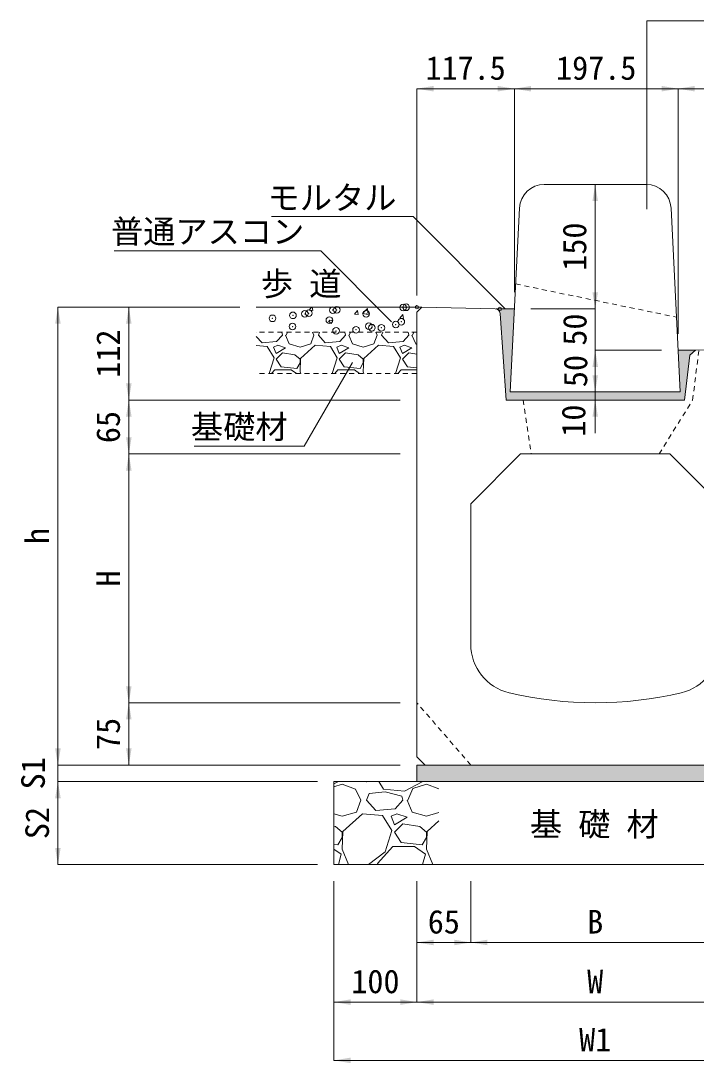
# Model space of a CAD drawing. Units: millimetres at full size; some dimension numbers follow another scale. Extents: x 6872 to 78201, y -34623 to -7860.
# Drawn here: x 59607 to 60421, y -13429 to -12172 of the extents above; entities that cross this region are included whole.
import ezdxf
from ezdxf.enums import TextEntityAlignment as Align

# ---------------------------------------------------------------- set-up
doc = ezdxf.new("R2010")
doc.units = ezdxf.units.MM
doc.header["$LTSCALE"] = 16
doc.header["$PDMODE"] = 32
doc.header["$PDSIZE"] = 8
doc.linetypes.add('USER1', pattern=[0.675, 0.375, -0.3])
for name, color, linetype, lineweight in [('0_2', 7, 'Continuous', 20), ('寸法線', 7, 'Continuous', 9), ('本体', 7, 'USER1', 9), ('補助線', 8, 'Continuous', 13), ('ﾊｯﾁﾝｸﾞ', 7, 'Continuous', 5)]:
    doc.layers.add(name, color=color, linetype=linetype, lineweight=lineweight)
doc.styles.add('ＭＳ ゴシック', font='')
doc.styles.get('ＭＳ ゴシック').set_extended_font_data('MS Gothic')

# ---------------------------------------------------------------- blocks, each defined once
blk = doc.blocks.new('filled_arrow')
at = {"color": 0, "linetype": 'Continuous', "lineweight": -2}
blk.add_solid([(7.5, 1.25), (0, 0), (7.5, -1.25)], dxfattribs=at)

msp = doc.modelspace()

# ---------------------------------------------------------------- hatches: boundary and pattern name
at = {"layer": 'ﾊｯﾁﾝｸﾞ'}
for points in [[(60192.26, -12629.2), (60407.25, -12629.2), (60414.01, -12575.15), (60420.75, -12569.08), (60399.75, -12569.08), (60402.26, -12619.2), (60197.26, -12619.2), (60202.26, -12519.16), (60180.29, -12519.2, -0.33974), (60185.13, -12524.68)], [(60514.75, -13089.2), (60514.75, -13069.2), (60094.76, -13069.2), (60084.76, -13069.2), (60084.76, -13089.2)]]:
    msp.add_hatch(color=8, dxfattribs=at).paths.add_polyline_path(points)

# ---------------------------------------------------------------- linework, layer by layer
at = {"layer": '0_2'}
for p, q in [((60238.29, -12369.2), (60361.22, -12369.2)), ((60197.26, -12619.2), (60208.33, -12397.7)), ((60402.26, -12619.2), (60391.18, -12397.7)), ((59891.06, -12517.2), (60084.76, -12517.2)), ((60084.76, -12517.2), (60090.75, -12517.32)), ((60084.76, -12523.2), (60084.76, -13059.2)), ((60180.29, -12519.2), (60202.25, -12519.2)), ((60420.75, -12569.08), (60399.76, -12569.2)), ((60414.01, -12575.15), (60407.25, -12629.2)), ((60414.01, -12575.15), (60420.75, -12569.08)), ((60514.75, -12567.2), (60420.75, -12569.08)), ((60407.25, -12629.2), (60192.26, -12629.2)), ((60197.26, -12619.2), (60402.26, -12619.2)), ((60149.76, -12754.2), (60209.75, -12694.2)), ((60389.76, -12694.2), (60209.75, -12694.2)), ((60389.76, -12694.2), (60449.76, -12754.2)), ((60149.76, -12754.2), (60149.76, -12923.67)), ((60094.76, -13069.2), (60084.76, -13059.2)), ((60084.76, -13069.2), (60514.75, -13069.2)), ((60084.76, -13069.2), (60084.76, -13089.2)), ((60504.75, -13069.2), (60094.76, -13069.2)), ((59984.76, -13089.2), (60614.76, -13089.2)), ((59984.76, -13089.2), (59984.76, -13189.2)), ((59984.76, -13189.2), (60614.76, -13189.2))]:
    msp.add_line(p, q, dxfattribs=at)
at = {"layer": '0_2', "linetype": 'USER1'}
for p, q in [((60084.76, -12547.2), (59891.06, -12547.2)), ((60084.76, -12597.2), (59891.06, -12597.2))]:
    msp.add_line(p, q, dxfattribs=at)
at = {"layer": '0_2', "linetype": 'USER1', "lineweight": 9}
msp.add_line((60149.76, -13069.2), (60084.76, -12994.2), dxfattribs=at)
at = {"layer": '0_2'}
for centre, radius, start, end in [((60238.29, -12399.2), 30, 90, 177.13789), ((60361.22, -12399.2), 30, 2.8627, 90), ((60209.76, -12923.67), 60, 180, 256.65785), ((60389.75, -12923.67), 60, 283.34237, 0), ((60299.76, -12544.2), 450, 256.65777, 283.34225)]:
    msp.add_arc(centre, radius, start, end, dxfattribs=at)
at = {"layer": '寸法線'}
for p, q in [((60084.76, -12253.78), (60202.25, -12253.78)), ((60084.76, -12503.2), (60084.76, -12253.78)), ((60202.25, -12499.2), (60202.25, -12253.78)), ((60202.25, -12253.78), (60399.76, -12253.78)), ((60202.25, -12499.2), (60202.25, -12253.78)), ((60399.76, -12549.2), (60399.76, -12253.78)), ((60399.76, -12253.78), (60514.75, -12253.78)), ((60399.76, -12549.2), (60399.76, -12253.78)), ((60299.76, -12369.2), (60299.76, -12519.16)), ((60341.9, -12369.2), (60299.76, -12369.2)), ((60299.76, -12479.16), (60299.76, -12609.2)), ((59651.9, -12517.2), (59651.9, -13069.2)), ((59871.06, -12517.2), (59651.9, -12517.2)), ((59737.4, -12517.2), (59737.4, -12629.2)), ((59871.06, -12517.2), (59737.4, -12517.2)), ((60222.26, -12519.16), (60299.76, -12519.16)), ((60222.26, -12519.16), (60299.76, -12519.16)), ((60379.76, -12569.2), (60299.76, -12569.2)), ((60299.76, -12569.2), (60299.76, -12619.2)), ((60379.76, -12569.2), (60299.76, -12569.2)), ((60299.76, -12579.2), (60299.76, -12669.2)), ((60064.76, -12629.2), (59737.4, -12629.2)), ((59737.4, -12629.2), (59737.4, -12694.2)), ((60064.76, -12629.2), (59737.4, -12629.2)), ((60382.94, -12619.2), (60299.76, -12619.2)), ((60382.94, -12619.2), (60299.76, -12619.2)), ((60382.94, -12629.2), (60299.76, -12629.2)), ((60064.76, -12694.2), (59737.4, -12694.2)), ((59737.4, -12694.2), (59737.4, -12994.2)), ((60064.76, -12694.2), (59737.4, -12694.2)), ((60064.76, -12994.2), (59737.4, -12994.2)), ((59737.4, -12994.2), (59737.4, -13069.2)), ((60064.76, -12994.2), (59737.4, -12994.2)), ((59651.9, -13029.2), (59651.9, -13129.2)), ((60049.76, -13069.2), (59651.9, -13069.2)), ((60049.76, -13069.2), (59651.9, -13069.2)), ((60064.76, -13069.2), (59737.4, -13069.2)), ((59964.76, -13089.2), (59651.9, -13089.2)), ((59651.9, -13089.2), (59651.9, -13189.2)), ((59964.76, -13089.2), (59651.9, -13089.2)), ((59964.76, -13189.2), (59651.9, -13189.2)), ((59984.76, -13209.2), (59984.76, -13355.06)), ((59984.76, -13209.2), (59984.76, -13425.31)), ((60084.76, -13209.2), (60084.76, -13283.13)), ((60149.76, -13209.2), (60149.76, -13283.13)), ((60149.76, -13209.2), (60149.76, -13283.13)), ((60084.76, -13224.2), (60084.76, -13355.06)), ((60084.76, -13224.2), (60084.76, -13355.06)), ((60084.76, -13283.13), (60149.76, -13283.13)), ((60149.76, -13283.13), (60449.76, -13283.13)), ((60084.76, -13355.06), (59984.76, -13355.06)), ((60084.76, -13355.06), (60514.75, -13355.06)), ((59984.76, -13425.31), (60614.76, -13425.31))]:
    msp.add_line(p, q, dxfattribs=at)
for points in [[(60362.14, -12399.2), (60362.14, -12171.97), (60973.31, -12171.97)], [(60191.27, -12519.2), (60080.12, -12408.04), (59909.51, -12408.04)], [(60054.23, -12534.73), (59968.94, -12449.44), (59719.9, -12449.44)], [(60007.13, -12583.93), (59948.88, -12684.82), (59816.19, -12684.82)]]:
    msp.add_lwpolyline(points, dxfattribs=at)
at = {"layer": '本体'}
for p, q in [((60203.76, -12489.2), (60397.75, -12529.2)), ((60417.26, -12629.2), (60424.78, -12569)), ((60212.76, -12629.2), (60222.76, -12694.2)), ((60376.76, -12694.2), (60417.26, -12629.2))]:
    msp.add_line(p, q, dxfattribs=at)
at = {"layer": '本体', "linetype": 'Continuous'}
for p, q in [((60084.76, -12523.2), (60090.75, -12517.32)), ((60090.75, -12517.32), (60179.26, -12519.09)), ((60185.13, -12524.68), (60192.26, -12629.2))]:
    msp.add_line(p, q, dxfattribs=at)
msp.add_arc((60179.14, -12525.09), 6, 3.90051, 88.85424, dxfattribs=at)
at = {"layer": '補助線'}
msp.add_circle((60084.76, -12517.2), 2, dxfattribs=at)
at = {"layer": '補助線', "lineweight": 20}
msp.add_circle((60184.76, -12519.2), 2, dxfattribs=at)
at = {"layer": 'ﾊｯﾁﾝｸﾞ'}
for p, q in [((59954.68, -12520.77), (59957.68, -12517.2)), ((59954.68, -12520.77), (59959.23, -12521.17)), ((59959.23, -12521.17), (59958.5, -12517.2)), ((60009.33, -12525.55), (60013.01, -12521.17)), ((60009.33, -12525.55), (60013.89, -12525.95)), ((60013.88, -12525.95), (60013, -12521.18)), ((60019.18, -12524.96), (60025.12, -12518.77)), ((60019.18, -12524.96), (60025.96, -12526.01)), ((60025.96, -12526.01), (60025.12, -12518.77)), ((60063.99, -12530.33), (60067.66, -12525.96)), ((60068.54, -12530.73), (60067.66, -12525.96)), ((59978.02, -12534.4), (59983.35, -12532.35)), ((59978.02, -12534.4), (59981.81, -12536.96)), ((59981.81, -12536.96), (59983.35, -12532.35)), ((60063.99, -12530.33), (60068.54, -12530.73)), ((59891.06, -12547.39), (59891.13, -12547.2)), ((59898.11, -12560.06), (59891.06, -12552.36)), ((59922.5, -12550.92), (59915.64, -12558.54)), ((59922.5, -12550.92), (59921.75, -12547.2)), ((59926.31, -12550.92), (59930.88, -12561.58)), ((59927.07, -12550.92), (59928.66, -12547.2)), ((59956.79, -12561.58), (59960.6, -12550.92)), ((59958.88, -12547.2), (59960.6, -12550.92)), ((59965.93, -12550.92), (59967.33, -12547.2)), ((59974.31, -12560.06), (59965.93, -12550.92)), ((59998.7, -12550.92), (59991.84, -12558.54)), ((59998.7, -12550.92), (59997.95, -12547.2)), ((60002.51, -12550.92), (60007.08, -12561.58)), ((60003.27, -12550.92), (60004.86, -12547.2)), ((60032.99, -12561.58), (60036.8, -12550.92)), ((60035.08, -12547.2), (60036.8, -12550.92)), ((60042.13, -12550.92), (60043.53, -12547.2)), ((60050.51, -12560.06), (60042.13, -12550.92)), ((60074.9, -12550.92), (60068.04, -12558.54)), ((60074.9, -12550.92), (60074.15, -12547.2)), ((60078.71, -12550.92), (60083.28, -12561.58)), ((60079.47, -12550.92), (60081.06, -12547.2)), ((59904.21, -12564.63), (59891.06, -12563.54)), ((59915.64, -12558.54), (59898.11, -12560.06)), ((59912.59, -12578.35), (59904.21, -12564.63)), ((59917.16, -12563.11), (59911.83, -12565.39)), ((59911.83, -12565.39), (59914.88, -12573.01)), ((59914.88, -12573.01), (59926.31, -12566.16)), ((59926.31, -12566.16), (59917.16, -12563.11)), ((59930.88, -12561.58), (59943.83, -12565.39)), ((59943.83, -12565.39), (59956.79, -12561.58)), ((59962.12, -12563.11), (59944.6, -12579.11)), ((59980.41, -12564.63), (59962.12, -12563.11)), ((59991.84, -12558.54), (59974.31, -12560.06)), ((59988.79, -12578.35), (59980.41, -12564.63)), ((59993.36, -12563.11), (59988.03, -12565.39)), ((59988.03, -12565.39), (59991.08, -12573.01)), ((59991.08, -12573.01), (60002.51, -12566.16)), ((60002.51, -12566.16), (59993.36, -12563.11)), ((60007.08, -12561.58), (60020.03, -12565.39)), ((60020.03, -12565.39), (60032.99, -12561.58)), ((60038.32, -12563.11), (60020.8, -12579.11)), ((60056.61, -12564.63), (60038.32, -12563.11)), ((60068.04, -12558.54), (60050.51, -12560.06)), ((60064.99, -12578.35), (60056.61, -12564.63)), ((60069.56, -12563.11), (60064.23, -12565.39)), ((60064.23, -12565.39), (60067.28, -12573.01)), ((60067.28, -12573.01), (60078.71, -12566.16)), ((60078.71, -12566.16), (60069.56, -12563.11)), ((60083.28, -12561.58), (60084.76, -12562.02)), ((59906.56, -12597.2), (59912.59, -12578.35)), ((59922.5, -12572.25), (59914.88, -12579.87)), ((59937.74, -12574.54), (59922.5, -12572.25)), ((59943.83, -12579.87), (59937.74, -12574.54)), ((59944.6, -12579.11), (59943.83, -12595.11)), ((59982.76, -12597.2), (59988.79, -12578.35)), ((59998.7, -12572.25), (59991.08, -12579.87)), ((60013.94, -12574.54), (59998.7, -12572.25)), ((60020.03, -12579.87), (60013.94, -12574.54)), ((60020.8, -12579.11), (60020.03, -12595.11)), ((60058.96, -12597.2), (60064.99, -12578.35)), ((60074.9, -12572.25), (60067.28, -12579.87)), ((60084.76, -12573.73), (60074.9, -12572.25)), ((59914.88, -12579.87), (59920.97, -12589.02)), ((59920.97, -12589.02), (59940.02, -12591.3)), ((59940.02, -12591.3), (59943.83, -12584.44)), ((59943.83, -12584.44), (59943.83, -12579.87)), ((59991.08, -12579.87), (59997.17, -12589.02)), ((59997.17, -12589.02), (60016.22, -12591.3)), ((60016.22, -12591.3), (60020.03, -12584.44)), ((60020.03, -12584.44), (60020.03, -12579.87)), ((60067.28, -12579.87), (60073.37, -12589.02)), ((60073.37, -12589.02), (60084.76, -12590.38)), ((59909.42, -12597.2), (59913.35, -12592.83)), ((59913.35, -12592.83), (59933.17, -12592.83)), ((59933.17, -12592.83), (59939.48, -12597.2)), ((59943.83, -12595.11), (59944.71, -12597.2)), ((59985.62, -12597.2), (59989.55, -12592.83)), ((59989.55, -12592.83), (60009.37, -12592.83)), ((60009.37, -12592.83), (60015.68, -12597.2)), ((60020.03, -12595.11), (60020.91, -12597.2)), ((60061.82, -12597.2), (60065.75, -12592.83)), ((60065.75, -12592.83), (60084.76, -12592.83)), ((59989.55, -13089.36), (59984.76, -13091.88)), ((59984.76, -13095.5), (59994.63, -13092.41)), ((59989.6, -13089.2), (59989.55, -13089.36)), ((59994.63, -13092.41), (60010.89, -13098.51)), ((60020.58, -13089.2), (60024.1, -13089.36)), ((60024.1, -13089.36), (60024.32, -13089.2)), ((60044.42, -13098.51), (60038.99, -13089.2)), ((60091.15, -13089.36), (60069.82, -13100.54)), ((60079.98, -13097.49), (60096.23, -13092.41)), ((60091.2, -13089.2), (60091.15, -13089.36)), ((60096.23, -13092.41), (60111.28, -13098.05)), ((60010.89, -13098.51), (60016.99, -13111.71)), ((60024.1, -13111.71), (60027.15, -13103.59)), ((60046.45, -13101.55), (60027.15, -13103.59)), ((60069.82, -13100.54), (60044.42, -13098.51)), ((60066.77, -13106.63), (60046.45, -13101.55)), ((60067.79, -13111.71), (60066.77, -13106.63)), ((60073.88, -13111.71), (60079.98, -13097.49)), ((60011.91, -13125.94), (60016.99, -13111.71)), ((60035.27, -13123.91), (60024.1, -13111.71)), ((60067.79, -13111.71), (60058.64, -13121.87)), ((60072.87, -13111.71), (60078.96, -13125.94)), ((59984.76, -13128.11), (59994.63, -13131.02)), ((59994.63, -13131.02), (60011.91, -13125.94)), ((60019.02, -13127.97), (59995.65, -13149.31)), ((60043.4, -13130), (60019.02, -13127.97)), ((60058.64, -13121.87), (60035.27, -13123.91)), ((60054.58, -13148.29), (60043.4, -13130)), ((60060.67, -13127.97), (60053.56, -13131.02)), ((60053.56, -13131.02), (60057.63, -13141.18)), ((60057.63, -13141.18), (60072.87, -13132.03)), ((60072.87, -13132.03), (60060.67, -13127.97)), ((60078.96, -13125.94), (60096.23, -13131.02)), ((60096.23, -13131.02), (60111.28, -13126.59)), ((59986.51, -13143.21), (59984.76, -13142.95)), ((59994.63, -13150.32), (59986.51, -13143.21)), ((60067.79, -13140.16), (60057.63, -13150.32)), ((60088.11, -13143.21), (60067.79, -13140.16)), ((60096.23, -13150.32), (60088.11, -13143.21)), ((60111.28, -13136.5), (60097.25, -13149.31)), ((59989.55, -13165.56), (59994.63, -13156.42)), ((59995.65, -13149.31), (59994.63, -13170.64)), ((59994.63, -13156.42), (59994.63, -13150.32)), ((60046.45, -13173.69), (60054.58, -13148.29)), ((60057.63, -13150.32), (60065.75, -13162.51)), ((60091.15, -13165.56), (60096.23, -13156.42)), ((60097.25, -13149.31), (60096.23, -13170.64)), ((60096.23, -13156.42), (60096.23, -13150.32)), ((59984.76, -13164.99), (59989.55, -13165.56)), ((60037.31, -13187.91), (60055.59, -13167.59)), ((60055.59, -13167.59), (60082.01, -13167.59)), ((60065.75, -13162.51), (60091.15, -13165.56)), ((60082.01, -13167.59), (60095.22, -13176.74)), ((59984.76, -13170.6), (59993.62, -13176.74)), ((59993.62, -13176.74), (59990.06, -13189.2)), ((59994.63, -13170.64), (60002.45, -13189.2)), ((60026.39, -13189.2), (60046.45, -13173.69)), ((60095.22, -13176.74), (60091.66, -13189.2)), ((60096.23, -13170.64), (60104.05, -13189.2)), ((60038.05, -13189.2), (60037.31, -13187.91))]:
    msp.add_line(p, q, dxfattribs=at)
for p in [(59988.2, -12520.4), (60068.09, -12517.68), (60071.75, -12517.35), (59910.59, -12530.64), (59935.33, -12527.04), (59949.71, -12525.28), (59954.41, -12524.53), (59979.21, -12532.93), (59983.27, -12520.73), (60023.65, -12525.3), (59934.77, -12540.56), (60011.35, -12544.45), (60026.85, -12540.05), (60030.42, -12541.94), (60041.91, -12542.04), (60059.28, -12538.14), (60065.97, -12534.69), (59987.27, -12545.77)]:
    msp.add_point(p, dxfattribs=at)

# ---------------------------------------------------------------- block references
at = {"layer": '寸法線', "xscale": 2.67, "yscale": 2.67}
for p in [(60084.76, -12253.78), (60202.25, -12253.78), (60399.76, -12253.78), (60084.76, -13283.13), (60149.76, -13283.13), (59984.76, -13355.06), (60084.76, -13355.06), (59984.76, -13425.31)]:
    msp.add_blockref('filled_arrow', p, dxfattribs=at)
at = {"layer": '寸法線'}
for p, xscale, yscale, rotation in [((60202.25, -12253.78), 2.67, 2.67, 180), ((60399.76, -12253.78), 2.67, 2.67, 180), ((60299.76, -12369.2), 2.67, 2.67, 270), ((60362.14, -12399.2), 0.133, 0.133, 90), ((60299.76, -12519.16), 2.67, 2.67, 90), ((60299.76, -12519.16), 2.67, 2.67, 90), ((59651.9, -12517.2), 2.67, 2.67, 270), ((59737.4, -12517.2), 2.67, 2.67, 270), ((60191.27, -12519.2), 0.133, 0.133, 135), ((60054.23, -12534.73), 0.133, 0.133, 135), ((60299.76, -12569.2), 2.67, 2.67, 270), ((60299.76, -12569.2), 2.67, 2.67, 270), ((60007.13, -12583.93), 0.133, 0.133, 240), ((60299.76, -12619.2), 2.67, 2.67, 90), ((59737.4, -12629.2), 2.67, 2.67, 90), ((59737.4, -12629.2), 2.67, 2.67, 270), ((60299.76, -12629.2), 2.67, 2.67, 270), ((59737.4, -12694.2), 2.67, 2.67, 90), ((59737.4, -12694.2), 2.67, 2.67, 270), ((59737.4, -12994.2), 2.67, 2.67, 90), ((59737.4, -12994.2), 2.67, 2.67, 270), ((59651.9, -13069.2), 2.67, 2.67, 90), ((59651.9, -13069.2), 2.67, 2.67, 90), ((59737.4, -13069.2), 2.67, 2.67, 90), ((59651.9, -13089.2), 2.67, 2.67, 270), ((59651.9, -13089.2), 2.67, 2.67, 270), ((59651.9, -13189.2), 2.67, 2.67, 90), ((60149.76, -13283.13), 2.67, 2.67, 180), ((60084.76, -13355.06), 2.67, 2.67, 180)]:
    msp.add_blockref('filled_arrow', p, dxfattribs=dict(at, xscale=xscale, yscale=yscale, rotation=rotation))

# ---------------------------------------------------------------- texts
at = {"layer": '0_2', "style": 'ＭＳ ゴシック'}
for s, p in [('歩 道', (59896.74, -12511.73)), ('基 礎 材', (60221.11, -13163.37))]:
    msp.add_text(s, height=28.48, dxfattribs=at).set_placement(p, align=Align.BOTTOM_LEFT)
at = {"layer": '寸法線', "style": 'ＭＳ ゴシック'}
for s, p in [('197.5', (60301.01, -12228.78)), ('117.5', (60143.51, -12228.78)), ('65', (60117.26, -13258.13)), ('B', (60299.76, -13258.13)), ('100', (60034.76, -13330.06)), ('W', (60299.76, -13330.06)), ('W1', (60299.76, -13400.31))]:
    msp.add_text(s, height=28.48, dxfattribs=at).set_placement(p, align=Align.MIDDLE_CENTER)
for s, p in [('モルタル', (60060.12, -12370.98)), ('普通アスコン', (59948.94, -12411.77)), ('基礎材', (59928.88, -12647.15))]:
    msp.add_text(s, height=28.48, dxfattribs=at).set_placement(p, align=Align.TOP_RIGHT)
for s, p in [('150', (60274.76, -12444.18)), ('50', (60275.08, -12544.2)), ('112', (59712.4, -12573.2)), ('50', (60275.91, -12594.2)), ('10', (60273.6, -12653.96)), ('65', (59712.4, -12661.7)), ('h', (59626.9, -12793.2)), ('H', (59712.4, -12844.2)), ('75', (59712.4, -13031.7)), ('S1', (59621.9, -13079.2)), ('S2', (59626.9, -13139.2))]:
    msp.add_text(s, height=28.48, rotation=90, dxfattribs=at).set_placement(p, align=Align.MIDDLE_CENTER)

doc.saveas('drawing.dxf')
